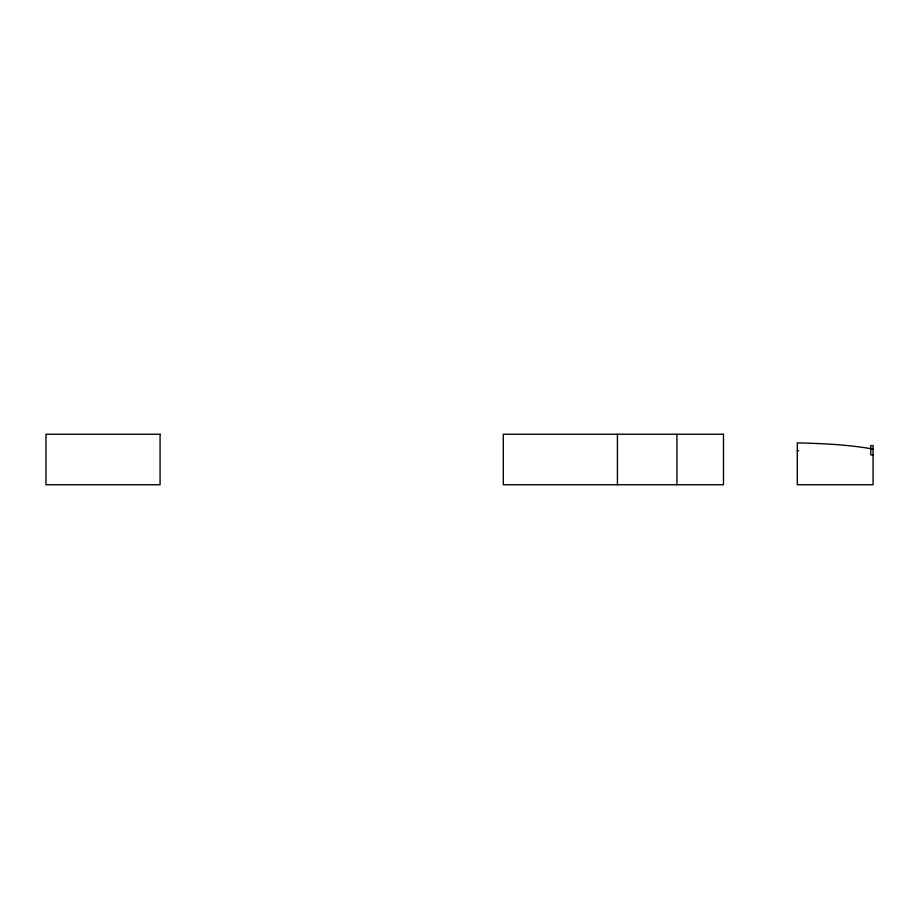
<?xml version="1.0" encoding="UTF-8"?>
<svg xmlns="http://www.w3.org/2000/svg" width="919" height="919" viewBox="0 0 919 919"><rect width="100%" height="100%" fill="white"/><g stroke="black" fill="none" stroke-linecap="round" stroke-linejoin="round"><path stroke-width="1.38" d="M797.301 450.747L798.634 450.666M873.05 454.928L870.787 454.928L870.787 445.577L873.05 445.577L873.05 484.75L797.301 484.75L797.301 442.866C822.574 443.509 848.26 444.601 873.05 449.081M676.935 434.25L676.935 484.75M617.419 434.25L617.419 484.75M160.078 434.25L45.95 434.25L45.95 484.75L160.078 484.75L160.078 434.25M723.471 434.25L503.302 434.25L503.302 484.75L723.471 484.75L723.471 434.25"/></g></svg>
